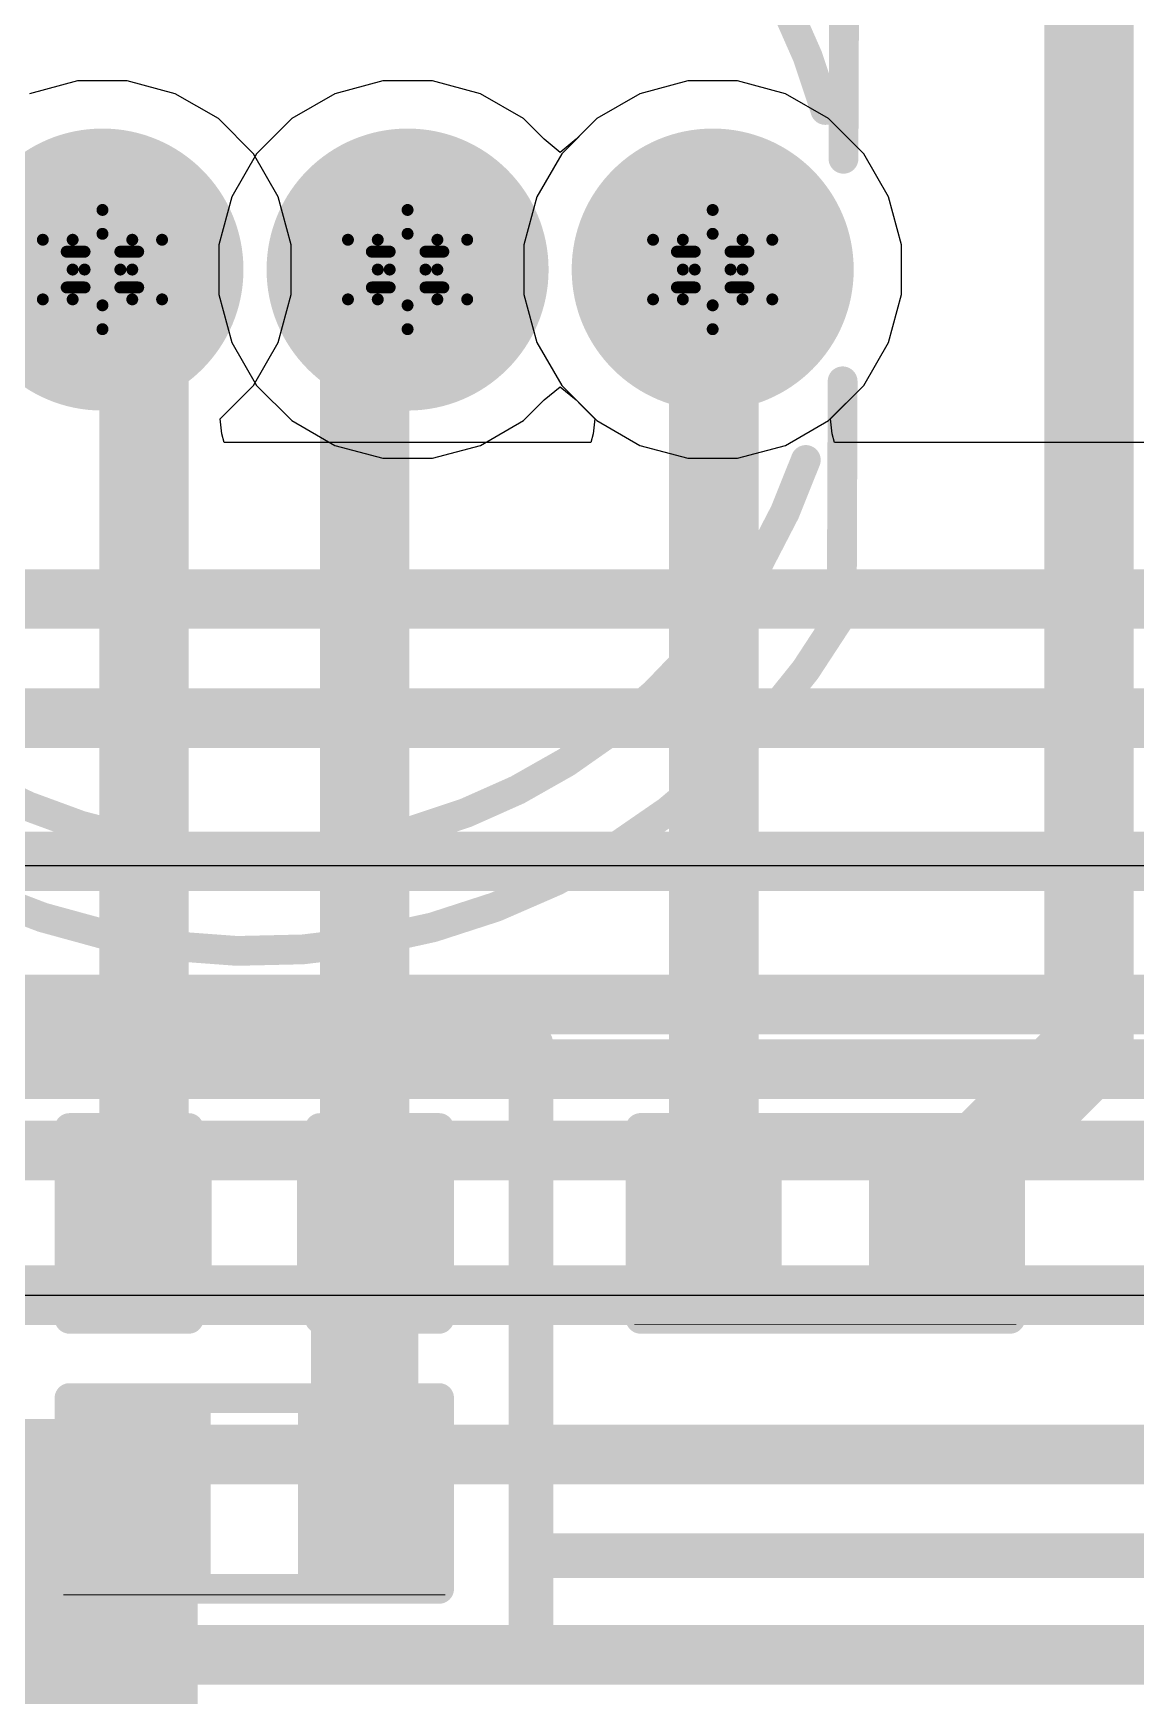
# Model space of a CAD drawing. Header units: inches. Extents: x -3 to 5259, y -3 to 5282.
# Drawn here: x 38.38 to 43.08, y 71.9 to 78.99 of the extents above; entities that cross this region are included whole.
import ezdxf

# ---------------------------------------------------------------- set-up
doc = ezdxf.new("R2010")
doc.units = ezdxf.units.IN
for name, color, linetype in [('Bottom Layer', 5, 'Continuous'), ('Bottom Solder', 6, 'Continuous'), ('Drill Drawing', 1, 'Continuous'), ('Layer 1', 16, 'Continuous'), ('Layer 2', 76, 'Continuous'), ('Multi-Layer', 9, 'Continuous'), ('Pad Holes', 156, 'Continuous'), ('Top Layer', 1, 'Continuous'), ('Top Overlay', 2, 'Continuous'), ('Top Paste', 8, 'Continuous'), ('Top Solder', 216, 'Continuous')]:
    doc.layers.add(name, color=color, linetype=linetype)

# ---------------------------------------------------------------- blocks, each defined once
blk = doc.blocks.new('R___0402_84')
at = {"layer": 'Top Layer'}
for points in [[(-0.6985, -0.3175), (-0.6985, 0.3175), (-0.2413, 0.3175), (-0.2413, -0.3175)], [(0.2413, -0.3175), (0.2413, 0.3175), (0.6985, 0.3175), (0.6985, -0.3175)]]:
    blk.add_hatch(color=1, dxfattribs=at).paths.add_polyline_path(points)
at = {"layer": 'Top Paste'}
for points in [[(-0.6985, -0.3175), (-0.6985, 0.3175), (-0.2413, 0.3175), (-0.2413, -0.3175)], [(0.2413, -0.3175), (0.2413, 0.3175), (0.6985, 0.3175), (0.6985, -0.3175)]]:
    blk.add_hatch(color=8, dxfattribs=at).paths.add_polyline_path(points)
at = {"layer": 'Top Solder'}
for points in [[(-0.7535, -0.3725), (-0.7535, 0.3725), (-0.1863, 0.3725), (-0.1863, -0.3725)], [(0.1863, -0.3725), (0.1863, 0.3725), (0.7535, 0.3725), (0.7535, -0.3725)]]:
    blk.add_hatch(color=216, dxfattribs=at).paths.add_polyline_path(points)
at = {"layer": 'Top Overlay'}
for points in [[(-0.7874, 0.4064, 0.127, 0.127, 0), (0.7874, 0.4064, 0.127, 0.127, 0)], [(-0.7874, -0.4064, 0.127, 0.127, 0), (-0.7874, 0.4064, 0.127, 0.127, 0)], [(0.7874, -0.4064, 0.127, 0.127, 0), (0.7874, 0.4064, 0.127, 0.127, 0)], [(-0.7874, -0.4064, 0.127, 0.127, 0), (0.7874, -0.4064, 0.127, 0.127, 0)], [(-0.8128, -0.4318, 0.00323, 0.00323, 0), (0.8128, -0.4318, 0.00323, 0.00323, 0)]]:
    blk.add_lwpolyline(points, format="xyseb", dxfattribs=at)
for points in [[(-0.8191, 0.4064, 0.0635, 0.0635, 1), (-0.7556, 0.4064, 0.0635, 0.0635, 1)], [(-0.8191, 0.4064, 0.0635, 0.0635, 1), (-0.7556, 0.4064, 0.0635, 0.0635, 1)], [(0.7556, 0.4064, 0.0635, 0.0635, 1), (0.8191, 0.4064, 0.0635, 0.0635, 1)], [(0.7556, 0.4064, 0.0635, 0.0635, 1), (0.8191, 0.4064, 0.0635, 0.0635, 1)], [(-0.8191, -0.4064, 0.0635, 0.0635, 1), (-0.7556, -0.4064, 0.0635, 0.0635, 1)], [(-0.8191, -0.4064, 0.0635, 0.0635, 1), (-0.7556, -0.4064, 0.0635, 0.0635, 1)], [(0.7556, -0.4064, 0.0635, 0.0635, 1), (0.8191, -0.4064, 0.0635, 0.0635, 1)], [(0.7556, -0.4064, 0.0635, 0.0635, 1), (0.8191, -0.4064, 0.0635, 0.0635, 1)], [(-0.8136, -0.4318, 0.00161, 0.00161, 1), (-0.812, -0.4318, 0.00161, 0.00161, 1)], [(0.812, -0.4318, 0.00161, 0.00161, 1), (0.8136, -0.4318, 0.00161, 0.00161, 1)]]:
    blk.add_lwpolyline(points, format="xyseb", close=True, dxfattribs=at)
blk = doc.blocks.new('R___0402_100')
at = {"layer": 'Top Layer'}
for points in [[(-0.6985, -0.3175), (-0.6985, 0.3175), (-0.2413, 0.3175), (-0.2413, -0.3175)], [(0.2413, -0.3175), (0.2413, 0.3175), (0.6985, 0.3175), (0.6985, -0.3175)]]:
    blk.add_hatch(color=1, dxfattribs=at).paths.add_polyline_path(points)
at = {"layer": 'Top Paste'}
for points in [[(-0.6985, -0.3175), (-0.6985, 0.3175), (-0.2413, 0.3175), (-0.2413, -0.3175)], [(0.2413, -0.3175), (0.2413, 0.3175), (0.6985, 0.3175), (0.6985, -0.3175)]]:
    blk.add_hatch(color=8, dxfattribs=at).paths.add_polyline_path(points)
at = {"layer": 'Top Solder'}
for points in [[(-0.7535, -0.3725), (-0.7535, 0.3725), (-0.1863, 0.3725), (-0.1863, -0.3725)], [(0.1863, -0.3725), (0.1863, 0.3725), (0.7535, 0.3725), (0.7535, -0.3725)]]:
    blk.add_hatch(color=216, dxfattribs=at).paths.add_polyline_path(points)
at = {"layer": 'Top Overlay'}
for points in [[(-0.7874, 0.4064, 0.127, 0.127, 0), (0.7874, 0.4064, 0.127, 0.127, 0)], [(-0.7874, -0.4064, 0.127, 0.127, 0), (-0.7874, 0.4064, 0.127, 0.127, 0)], [(0.7874, -0.4064, 0.127, 0.127, 0), (0.7874, 0.4064, 0.127, 0.127, 0)], [(-0.7874, -0.4064, 0.127, 0.127, 0), (0.7874, -0.4064, 0.127, 0.127, 0)], [(-0.8128, -0.4318, 0.00323, 0.00323, 0), (0.8128, -0.4318, 0.00323, 0.00323, 0)]]:
    blk.add_lwpolyline(points, format="xyseb", dxfattribs=at)
for points in [[(-0.8191, 0.4064, 0.0635, 0.0635, 1), (-0.7556, 0.4064, 0.0635, 0.0635, 1)], [(-0.8191, 0.4064, 0.0635, 0.0635, 1), (-0.7556, 0.4064, 0.0635, 0.0635, 1)], [(0.7556, 0.4064, 0.0635, 0.0635, 1), (0.8191, 0.4064, 0.0635, 0.0635, 1)], [(0.7556, 0.4064, 0.0635, 0.0635, 1), (0.8191, 0.4064, 0.0635, 0.0635, 1)], [(-0.8191, -0.4064, 0.0635, 0.0635, 1), (-0.7556, -0.4064, 0.0635, 0.0635, 1)], [(-0.8191, -0.4064, 0.0635, 0.0635, 1), (-0.7556, -0.4064, 0.0635, 0.0635, 1)], [(0.7556, -0.4064, 0.0635, 0.0635, 1), (0.8191, -0.4064, 0.0635, 0.0635, 1)], [(0.7556, -0.4064, 0.0635, 0.0635, 1), (0.8191, -0.4064, 0.0635, 0.0635, 1)], [(-0.8136, -0.4318, 0.00161, 0.00161, 1), (-0.812, -0.4318, 0.00161, 0.00161, 1)], [(0.812, -0.4318, 0.00161, 0.00161, 1), (0.8136, -0.4318, 0.00161, 0.00161, 1)]]:
    blk.add_lwpolyline(points, format="xyseb", close=True, dxfattribs=at)
blk = doc.blocks.new('WS2812D_F5_171')
at = {"layer": 'Bottom Layer'}
h = blk.add_hatch(color=5, dxfattribs=at)
edge = h.paths.add_edge_path()
edge.add_arc((-1.95, 0), 0.55, 0, 360)
h = blk.add_hatch(color=5, dxfattribs=at)
edge = h.paths.add_edge_path()
edge.add_arc((-0.65, 0), 0.55, 0, 360)
h = blk.add_hatch(color=5, dxfattribs=at)
edge = h.paths.add_edge_path()
edge.add_arc((0.65, 0), 0.55, 0, 360)
h = blk.add_hatch(color=5, dxfattribs=at)
edge = h.paths.add_edge_path()
edge.add_arc((1.95, 0), 0.55, 0, 360)
at = {"layer": 'Bottom Solder'}
h = blk.add_hatch(color=6, dxfattribs=at)
edge = h.paths.add_edge_path()
edge.add_arc((-1.95, 0), 0.6008, 0, 360)
h = blk.add_hatch(color=6, dxfattribs=at)
edge = h.paths.add_edge_path()
edge.add_arc((-0.65, 0), 0.6008, 0, 360)
h = blk.add_hatch(color=6, dxfattribs=at)
edge = h.paths.add_edge_path()
edge.add_arc((0.65, 0), 0.6008, 0, 360)
h = blk.add_hatch(color=6, dxfattribs=at)
edge = h.paths.add_edge_path()
edge.add_arc((1.95, 0), 0.6008, 0, 360)
at = {"layer": 'Layer 1'}
h = blk.add_hatch(color=16, dxfattribs=at)
edge = h.paths.add_edge_path()
edge.add_arc((-1.95, 0), 0.55, 0, 360)
h = blk.add_hatch(color=16, dxfattribs=at)
edge = h.paths.add_edge_path()
edge.add_arc((-0.65, 0), 0.55, 0, 360)
h = blk.add_hatch(color=16, dxfattribs=at)
edge = h.paths.add_edge_path()
edge.add_arc((0.65, 0), 0.55, 0, 360)
h = blk.add_hatch(color=16, dxfattribs=at)
edge = h.paths.add_edge_path()
edge.add_arc((1.95, 0), 0.55, 0, 360)
at = {"layer": 'Layer 2'}
h = blk.add_hatch(color=76, dxfattribs=at)
edge = h.paths.add_edge_path()
edge.add_arc((-1.95, 0), 0.55, 0, 360)
h = blk.add_hatch(color=76, dxfattribs=at)
edge = h.paths.add_edge_path()
edge.add_arc((-0.65, 0), 0.55, 0, 360)
h = blk.add_hatch(color=76, dxfattribs=at)
edge = h.paths.add_edge_path()
edge.add_arc((0.65, 0), 0.55, 0, 360)
h = blk.add_hatch(color=76, dxfattribs=at)
edge = h.paths.add_edge_path()
edge.add_arc((1.95, 0), 0.55, 0, 360)
at = {"layer": 'Multi-Layer'}
h = blk.add_hatch(color=9, dxfattribs=at)
edge = h.paths.add_edge_path()
edge.add_arc((-1.95, 0), 0.55, 0, 360)
h = blk.add_hatch(color=9, dxfattribs=at)
edge = h.paths.add_edge_path()
edge.add_arc((-0.65, 0), 0.55, 0, 360)
h = blk.add_hatch(color=9, dxfattribs=at)
edge = h.paths.add_edge_path()
edge.add_arc((0.65, 0), 0.55, 0, 360)
h = blk.add_hatch(color=9, dxfattribs=at)
edge = h.paths.add_edge_path()
edge.add_arc((1.95, 0), 0.55, 0, 360)
at = {"layer": 'Pad Holes'}
h = blk.add_hatch(color=7, dxfattribs=at)
edge = h.paths.add_edge_path()
edge.add_arc((-1.95, 0), 0.36, 0, 360)
h = blk.add_hatch(color=7, dxfattribs=at)
edge = h.paths.add_edge_path()
edge.add_arc((-0.65, 0), 0.36, 0, 360)
h = blk.add_hatch(color=7, dxfattribs=at)
edge = h.paths.add_edge_path()
edge.add_arc((0.65, 0), 0.36, 0, 360)
h = blk.add_hatch(color=7, dxfattribs=at)
edge = h.paths.add_edge_path()
edge.add_arc((1.95, 0), 0.36, 0, 360)
at = {"layer": 'Top Layer'}
h = blk.add_hatch(color=1, dxfattribs=at)
edge = h.paths.add_edge_path()
edge.add_arc((-1.95, 0), 0.55, 0, 360)
h = blk.add_hatch(color=1, dxfattribs=at)
edge = h.paths.add_edge_path()
edge.add_arc((-0.65, 0), 0.55, 0, 360)
h = blk.add_hatch(color=1, dxfattribs=at)
edge = h.paths.add_edge_path()
edge.add_arc((0.65, 0), 0.55, 0, 360)
h = blk.add_hatch(color=1, dxfattribs=at)
edge = h.paths.add_edge_path()
edge.add_arc((1.95, 0), 0.55, 0, 360)
at = {"layer": 'Top Solder'}
h = blk.add_hatch(color=216, dxfattribs=at)
edge = h.paths.add_edge_path()
edge.add_arc((-1.95, 0), 0.6008, 0, 360)
h = blk.add_hatch(color=216, dxfattribs=at)
edge = h.paths.add_edge_path()
edge.add_arc((-0.65, 0), 0.6008, 0, 360)
h = blk.add_hatch(color=216, dxfattribs=at)
edge = h.paths.add_edge_path()
edge.add_arc((0.65, 0), 0.6008, 0, 360)
h = blk.add_hatch(color=216, dxfattribs=at)
edge = h.paths.add_edge_path()
edge.add_arc((1.95, 0), 0.6008, 0, 360)
at = {"layer": 'Top Overlay'}
for points in [[(2.4998, -1.4712, 0.127, 0.127, -3.705201), (2.5109, 1.4495, 0.127, 0.127, 0)], [(-2.4642, 0.5431, 0.127, 0.127, -0.780857), (2.43, 0.68, 0.127, 0.127, 0)], [(2.5072, 0.472, 0.127, 0.127, 0), (2.5109, 1.4495, 0.127, 0.127, 0)], [(2.4998, -1.4712, 0.127, 0.127, 0), (2.5036, -0.4762, 0.127, 0.127, 0)], [(2.3467, -0.8113, 0.127, 0.127, -0.760948), (-2.43, -0.51, 0.127, 0.127, 0)]]:
    blk.add_lwpolyline(points, format="xyseb", dxfattribs=at)
for points in [[(2.4792, 1.4495, 0.0635, 0.0635, 1), (2.5427, 1.4495, 0.0635, 0.0635, 1)], [(2.4792, 1.4495, 0.0635, 0.0635, 1), (2.5427, 1.4495, 0.0635, 0.0635, 1)], [(2.3982, 0.68, 0.0635, 0.0635, 1), (2.4617, 0.68, 0.0635, 0.0635, 1)], [(-2.496, 0.5431, 0.0635, 0.0635, 1), (-2.4325, 0.5431, 0.0635, 0.0635, 1)], [(2.4755, 0.472, 0.0635, 0.0635, 1), (2.539, 0.472, 0.0635, 0.0635, 1)], [(2.4718, -0.4762, 0.0635, 0.0635, 1), (2.5353, -0.4762, 0.0635, 0.0635, 1)], [(-2.4617, -0.51, 0.0635, 0.0635, 1), (-2.3982, -0.51, 0.0635, 0.0635, 1)], [(2.3149, -0.8113, 0.0635, 0.0635, 1), (2.3784, -0.8113, 0.0635, 0.0635, 1)], [(2.468, -1.4712, 0.0635, 0.0635, 1), (2.5315, -1.4712, 0.0635, 0.0635, 1)], [(2.468, -1.4712, 0.0635, 0.0635, 1), (2.5315, -1.4712, 0.0635, 0.0635, 1)]]:
    blk.add_lwpolyline(points, format="xyseb", close=True, dxfattribs=at)
blk = doc.blocks.new('C___0402_244')
at = {"layer": 'Top Layer'}
for points in [[(-0.6985, -0.3175), (-0.6985, 0.3175), (-0.2413, 0.3175), (-0.2413, -0.3175)], [(0.2413, -0.3175), (0.2413, 0.3175), (0.6985, 0.3175), (0.6985, -0.3175)]]:
    blk.add_hatch(color=1, dxfattribs=at).paths.add_polyline_path(points)
at = {"layer": 'Top Paste'}
for points in [[(-0.6985, -0.3175), (-0.6985, 0.3175), (-0.2413, 0.3175), (-0.2413, -0.3175)], [(0.2413, -0.3175), (0.2413, 0.3175), (0.6985, 0.3175), (0.6985, -0.3175)]]:
    blk.add_hatch(color=8, dxfattribs=at).paths.add_polyline_path(points)
at = {"layer": 'Top Solder'}
for points in [[(-0.7585, -0.3775), (-0.7585, 0.3775), (-0.1813, 0.3775), (-0.1813, -0.3775)], [(0.1813, -0.3775), (0.1813, 0.3775), (0.7585, 0.3775), (0.7585, -0.3775)]]:
    blk.add_hatch(color=216, dxfattribs=at).paths.add_polyline_path(points)
at = {"layer": 'Top Overlay'}
for points in [[(-0.7874, -0.4064, 0.127, 0.127, 0), (-0.7874, 0.4064, 0.127, 0.127, 0)], [(-0.7874, 0.4064, 0.127, 0.127, 0), (-0.2794, 0.4064, 0.127, 0.127, 0)], [(0.2794, 0.4064, 0.127, 0.127, 0), (0.7874, 0.4064, 0.127, 0.127, 0)], [(0.7874, -0.4064, 0.127, 0.127, 0), (0.7874, 0.4064, 0.127, 0.127, 0)], [(-0.7874, -0.4064, 0.127, 0.127, 0), (-0.2794, -0.4064, 0.127, 0.127, 0)], [(0.2794, -0.4064, 0.127, 0.127, 0), (0.7874, -0.4064, 0.127, 0.127, 0)]]:
    blk.add_lwpolyline(points, format="xyseb", dxfattribs=at)
for points in [[(-0.8191, 0.4064, 0.0635, 0.0635, 1), (-0.7556, 0.4064, 0.0635, 0.0635, 1)], [(-0.8191, 0.4064, 0.0635, 0.0635, 1), (-0.7556, 0.4064, 0.0635, 0.0635, 1)], [(-0.3111, 0.4064, 0.0635, 0.0635, 1), (-0.2477, 0.4064, 0.0635, 0.0635, 1)], [(0.2477, 0.4064, 0.0635, 0.0635, 1), (0.3111, 0.4064, 0.0635, 0.0635, 1)], [(0.7556, 0.4064, 0.0635, 0.0635, 1), (0.8191, 0.4064, 0.0635, 0.0635, 1)], [(0.7556, 0.4064, 0.0635, 0.0635, 1), (0.8191, 0.4064, 0.0635, 0.0635, 1)], [(-0.8191, -0.4064, 0.0635, 0.0635, 1), (-0.7556, -0.4064, 0.0635, 0.0635, 1)], [(-0.8191, -0.4064, 0.0635, 0.0635, 1), (-0.7556, -0.4064, 0.0635, 0.0635, 1)], [(-0.3111, -0.4064, 0.0635, 0.0635, 1), (-0.2477, -0.4064, 0.0635, 0.0635, 1)], [(0.2477, -0.4064, 0.0635, 0.0635, 1), (0.3111, -0.4064, 0.0635, 0.0635, 1)], [(0.7556, -0.4064, 0.0635, 0.0635, 1), (0.8191, -0.4064, 0.0635, 0.0635, 1)], [(0.7556, -0.4064, 0.0635, 0.0635, 1), (0.8191, -0.4064, 0.0635, 0.0635, 1)]]:
    blk.add_lwpolyline(points, format="xyseb", close=True, dxfattribs=at)

msp = doc.modelspace()

# ---------------------------------------------------------------- hatches: boundary and pattern name
at = {"layer": 'Top Layer'}
for points in [[(39.5625, 72.4463), (40.0197, 72.4463), (40.0197, 74.2318), (39.5625, 74.2318)], [(37.0632, 70.8332), (39.0799, 70.8332), (39.0799, 73.0813), (37.0632, 73.0813)]]:
    msp.add_hatch(color=1, dxfattribs=at).paths.add_polyline_path(points)

# ---------------------------------------------------------------- linework, layer by layer
at = {"layer": 'Bottom Layer'}
for p, q in [((39.8683, 78.7823), (39.6638, 78.7275)), ((40.08, 78.7823), (39.8683, 78.7823)), ((40.2845, 78.7275), (40.08, 78.7823)), ((41.1683, 78.7823), (40.9638, 78.7275)), ((41.38, 78.7823), (41.1683, 78.7823)), ((41.5845, 78.7275), (41.38, 78.7823)), ((39.6638, 78.7275), (39.4805, 78.6217)), ((40.4678, 78.6217), (40.2845, 78.7275)), ((40.9638, 78.7275), (40.7805, 78.6217)), ((41.7678, 78.6217), (41.5845, 78.7275)), ((39.4805, 78.6217), (39.3308, 78.472)), ((40.5563, 78.5332), (40.4678, 78.6217)), ((40.7805, 78.6217), (40.692, 78.5332)), ((41.9175, 78.472), (41.7678, 78.6217)), ((40.6242, 78.4775), (40.5563, 78.5332)), ((40.692, 78.5332), (40.6242, 78.4775)), ((39.3308, 78.472), (39.225, 78.2887)), ((42.0233, 78.2887), (41.9175, 78.472)), ((39.225, 78.2887), (39.1702, 78.0842)), ((42.0781, 78.0842), (42.0233, 78.2887)), ((39.1702, 78.0842), (39.1702, 77.8725)), ((42.0781, 77.8725), (42.0781, 78.0842)), ((39.1702, 77.8725), (39.225, 77.668)), ((42.0233, 77.668), (42.0781, 77.8725)), ((39.225, 77.668), (39.3308, 77.4847)), ((41.9175, 77.4847), (42.0233, 77.668)), ((39.3308, 77.4847), (39.4805, 77.335)), ((40.4678, 77.335), (40.5563, 77.4235)), ((40.5563, 77.4235), (40.6242, 77.4792)), ((40.6242, 77.4792), (40.692, 77.4235)), ((40.692, 77.4235), (40.7805, 77.335)), ((41.7678, 77.335), (41.9175, 77.4847)), ((39.4805, 77.335), (39.6638, 77.2291)), ((40.2845, 77.2291), (40.4678, 77.335)), ((40.7805, 77.335), (40.9638, 77.2291)), ((41.5845, 77.2291), (41.7678, 77.335)), ((39.6638, 77.2291), (39.8683, 77.1743)), ((40.08, 77.1743), (40.2845, 77.2291)), ((40.9638, 77.2291), (41.1683, 77.1743)), ((41.38, 77.1743), (41.5845, 77.2291)), ((39.8683, 77.1743), (40.08, 77.1743)), ((41.1683, 77.1743), (41.38, 77.1743)), ((73.4314, 75.438), (-1.6764, 75.438)), ((2.032, 73.6087), (57.4914, 73.6087))]:
    msp.add_line(p, q, dxfattribs=at)
msp.add_lwpolyline([(1.7496, 74.5712, 0.254, 0.254, 0), (73.1763, 74.5712, 0.254, 0.254, 0)], format="xyseb", dxfattribs=at)
at = {"layer": 'Drill Drawing'}
for points in [[(38.5472, 78.1053, 0.0508, 0.0508, 0), (38.6742, 78.2323, 0.0508, 0.0508, 0)], [(38.6742, 78.2323, 0.0508, 0.0508, 0), (38.8012, 78.1053, 0.0508, 0.0508, 0)], [(39.8472, 78.1053, 0.0508, 0.0508, 0), (39.9742, 78.2323, 0.0508, 0.0508, 0)], [(39.9742, 78.2323, 0.0508, 0.0508, 0), (40.1012, 78.1053, 0.0508, 0.0508, 0)], [(41.1471, 78.1053, 0.0508, 0.0508, 0), (41.2741, 78.2323, 0.0508, 0.0508, 0)], [(41.2741, 78.2323, 0.0508, 0.0508, 0), (41.4011, 78.1053, 0.0508, 0.0508, 0)], [(38.4202, 78.1053, 0.0508, 0.0508, 0), (38.5472, 77.9783, 0.0508, 0.0508, 0)], [(38.4202, 78.1053, 0.0508, 0.0508, 0), (38.5472, 78.1053, 0.0508, 0.0508, 0)], [(38.598, 78.0545, 0.0508, 0.0508, 0), (38.6742, 78.1307, 0.0508, 0.0508, 0)], [(38.6742, 78.1307, 0.0508, 0.0508, 0), (38.7504, 78.0545, 0.0508, 0.0508, 0)], [(38.8012, 78.1053, 0.0508, 0.0508, 0), (38.9282, 78.1053, 0.0508, 0.0508, 0)], [(38.8012, 77.9783, 0.0508, 0.0508, 0), (38.9282, 78.1053, 0.0508, 0.0508, 0)], [(39.7202, 78.1053, 0.0508, 0.0508, 0), (39.8472, 77.9783, 0.0508, 0.0508, 0)], [(39.7202, 78.1053, 0.0508, 0.0508, 0), (39.8472, 78.1053, 0.0508, 0.0508, 0)], [(39.898, 78.0545, 0.0508, 0.0508, 0), (39.9742, 78.1307, 0.0508, 0.0508, 0)], [(39.9742, 78.1307, 0.0508, 0.0508, 0), (40.0504, 78.0545, 0.0508, 0.0508, 0)], [(40.1012, 78.1053, 0.0508, 0.0508, 0), (40.2282, 78.1053, 0.0508, 0.0508, 0)], [(40.1012, 77.9783, 0.0508, 0.0508, 0), (40.2282, 78.1053, 0.0508, 0.0508, 0)], [(41.0201, 78.1053, 0.0508, 0.0508, 0), (41.1471, 77.9783, 0.0508, 0.0508, 0)], [(41.0201, 78.1053, 0.0508, 0.0508, 0), (41.1471, 78.1053, 0.0508, 0.0508, 0)], [(41.1979, 78.0545, 0.0508, 0.0508, 0), (41.2741, 78.1307, 0.0508, 0.0508, 0)], [(41.2741, 78.1307, 0.0508, 0.0508, 0), (41.3503, 78.0545, 0.0508, 0.0508, 0)], [(41.4011, 78.1053, 0.0508, 0.0508, 0), (41.5281, 78.1053, 0.0508, 0.0508, 0)], [(41.4011, 77.9783, 0.0508, 0.0508, 0), (41.5281, 78.1053, 0.0508, 0.0508, 0)], [(38.5218, 78.0545, 0.0508, 0.0508, 0), (38.598, 77.9783, 0.0508, 0.0508, 0)], [(38.5218, 78.0545, 0.0508, 0.0508, 0), (38.598, 78.0545, 0.0508, 0.0508, 0)], [(38.7504, 78.0545, 0.0508, 0.0508, 0), (38.8266, 78.0545, 0.0508, 0.0508, 0)], [(38.7504, 77.9783, 0.0508, 0.0508, 0), (38.8266, 78.0545, 0.0508, 0.0508, 0)], [(39.8218, 78.0545, 0.0508, 0.0508, 0), (39.898, 77.9783, 0.0508, 0.0508, 0)], [(39.8218, 78.0545, 0.0508, 0.0508, 0), (39.898, 78.0545, 0.0508, 0.0508, 0)], [(40.0504, 78.0545, 0.0508, 0.0508, 0), (40.1266, 78.0545, 0.0508, 0.0508, 0)], [(40.0504, 77.9783, 0.0508, 0.0508, 0), (40.1266, 78.0545, 0.0508, 0.0508, 0)], [(41.1217, 78.0545, 0.0508, 0.0508, 0), (41.1979, 77.9783, 0.0508, 0.0508, 0)], [(41.1217, 78.0545, 0.0508, 0.0508, 0), (41.1979, 78.0545, 0.0508, 0.0508, 0)], [(41.3503, 78.0545, 0.0508, 0.0508, 0), (41.4265, 78.0545, 0.0508, 0.0508, 0)], [(41.3503, 77.9783, 0.0508, 0.0508, 0), (41.4265, 78.0545, 0.0508, 0.0508, 0)], [(38.4202, 77.8513, 0.0508, 0.0508, 0), (38.5472, 77.9783, 0.0508, 0.0508, 0)], [(38.5218, 77.9021, 0.0508, 0.0508, 0), (38.598, 77.9783, 0.0508, 0.0508, 0)], [(38.7504, 77.9783, 0.0508, 0.0508, 0), (38.8266, 77.9021, 0.0508, 0.0508, 0)], [(38.8012, 77.9783, 0.0508, 0.0508, 0), (38.9282, 77.8513, 0.0508, 0.0508, 0)], [(39.7202, 77.8513, 0.0508, 0.0508, 0), (39.8472, 77.9783, 0.0508, 0.0508, 0)], [(39.8218, 77.9021, 0.0508, 0.0508, 0), (39.898, 77.9783, 0.0508, 0.0508, 0)], [(40.0504, 77.9783, 0.0508, 0.0508, 0), (40.1266, 77.9021, 0.0508, 0.0508, 0)], [(40.1012, 77.9783, 0.0508, 0.0508, 0), (40.2282, 77.8513, 0.0508, 0.0508, 0)], [(41.0201, 77.8513, 0.0508, 0.0508, 0), (41.1471, 77.9783, 0.0508, 0.0508, 0)], [(41.1217, 77.9021, 0.0508, 0.0508, 0), (41.1979, 77.9783, 0.0508, 0.0508, 0)], [(41.3503, 77.9783, 0.0508, 0.0508, 0), (41.4265, 77.9021, 0.0508, 0.0508, 0)], [(41.4011, 77.9783, 0.0508, 0.0508, 0), (41.5281, 77.8513, 0.0508, 0.0508, 0)], [(38.5218, 77.9021, 0.0508, 0.0508, 0), (38.598, 77.9021, 0.0508, 0.0508, 0)], [(38.598, 77.9021, 0.0508, 0.0508, 0), (38.6742, 77.8259, 0.0508, 0.0508, 0)], [(38.6742, 77.8259, 0.0508, 0.0508, 0), (38.7504, 77.9021, 0.0508, 0.0508, 0)], [(38.7504, 77.9021, 0.0508, 0.0508, 0), (38.8266, 77.9021, 0.0508, 0.0508, 0)], [(39.8218, 77.9021, 0.0508, 0.0508, 0), (39.898, 77.9021, 0.0508, 0.0508, 0)], [(39.898, 77.9021, 0.0508, 0.0508, 0), (39.9742, 77.8259, 0.0508, 0.0508, 0)], [(39.9742, 77.8259, 0.0508, 0.0508, 0), (40.0504, 77.9021, 0.0508, 0.0508, 0)], [(40.0504, 77.9021, 0.0508, 0.0508, 0), (40.1266, 77.9021, 0.0508, 0.0508, 0)], [(41.1217, 77.9021, 0.0508, 0.0508, 0), (41.1979, 77.9021, 0.0508, 0.0508, 0)], [(41.1979, 77.9021, 0.0508, 0.0508, 0), (41.2741, 77.8259, 0.0508, 0.0508, 0)], [(41.2741, 77.8259, 0.0508, 0.0508, 0), (41.3503, 77.9021, 0.0508, 0.0508, 0)], [(41.3503, 77.9021, 0.0508, 0.0508, 0), (41.4265, 77.9021, 0.0508, 0.0508, 0)], [(38.4202, 77.8513, 0.0508, 0.0508, 0), (38.5472, 77.8513, 0.0508, 0.0508, 0)], [(38.5472, 77.8513, 0.0508, 0.0508, 0), (38.6742, 77.7243, 0.0508, 0.0508, 0)], [(38.6742, 77.7243, 0.0508, 0.0508, 0), (38.8012, 77.8513, 0.0508, 0.0508, 0)], [(38.8012, 77.8513, 0.0508, 0.0508, 0), (38.9282, 77.8513, 0.0508, 0.0508, 0)], [(39.7202, 77.8513, 0.0508, 0.0508, 0), (39.8472, 77.8513, 0.0508, 0.0508, 0)], [(39.8472, 77.8513, 0.0508, 0.0508, 0), (39.9742, 77.7243, 0.0508, 0.0508, 0)], [(39.9742, 77.7243, 0.0508, 0.0508, 0), (40.1012, 77.8513, 0.0508, 0.0508, 0)], [(40.1012, 77.8513, 0.0508, 0.0508, 0), (40.2282, 77.8513, 0.0508, 0.0508, 0)], [(41.0201, 77.8513, 0.0508, 0.0508, 0), (41.1471, 77.8513, 0.0508, 0.0508, 0)], [(41.1471, 77.8513, 0.0508, 0.0508, 0), (41.2741, 77.7243, 0.0508, 0.0508, 0)], [(41.2741, 77.7243, 0.0508, 0.0508, 0), (41.4011, 77.8513, 0.0508, 0.0508, 0)], [(41.4011, 77.8513, 0.0508, 0.0508, 0), (41.5281, 77.8513, 0.0508, 0.0508, 0)]]:
    msp.add_lwpolyline(points, format="xyseb", dxfattribs=at)
for points in [[(38.6615, 78.2323, 0.0254, 0.0254, 1), (38.6869, 78.2323, 0.0254, 0.0254, 1)], [(38.6615, 78.2323, 0.0254, 0.0254, 1), (38.6869, 78.2323, 0.0254, 0.0254, 1)], [(39.9615, 78.2323, 0.0254, 0.0254, 1), (39.9869, 78.2323, 0.0254, 0.0254, 1)], [(39.9615, 78.2323, 0.0254, 0.0254, 1), (39.9869, 78.2323, 0.0254, 0.0254, 1)], [(41.2614, 78.2323, 0.0254, 0.0254, 1), (41.2868, 78.2323, 0.0254, 0.0254, 1)], [(41.2614, 78.2323, 0.0254, 0.0254, 1), (41.2868, 78.2323, 0.0254, 0.0254, 1)], [(38.4075, 78.1053, 0.0254, 0.0254, 1), (38.4329, 78.1053, 0.0254, 0.0254, 1)], [(38.4075, 78.1053, 0.0254, 0.0254, 1), (38.4329, 78.1053, 0.0254, 0.0254, 1)], [(38.5345, 78.1053, 0.0254, 0.0254, 1), (38.5599, 78.1053, 0.0254, 0.0254, 1)], [(38.5345, 78.1053, 0.0254, 0.0254, 1), (38.5599, 78.1053, 0.0254, 0.0254, 1)], [(38.6615, 78.1307, 0.0254, 0.0254, 1), (38.6869, 78.1307, 0.0254, 0.0254, 1)], [(38.6615, 78.1307, 0.0254, 0.0254, 1), (38.6869, 78.1307, 0.0254, 0.0254, 1)], [(38.7885, 78.1053, 0.0254, 0.0254, 1), (38.8139, 78.1053, 0.0254, 0.0254, 1)], [(38.7885, 78.1053, 0.0254, 0.0254, 1), (38.8139, 78.1053, 0.0254, 0.0254, 1)], [(38.9155, 78.1053, 0.0254, 0.0254, 1), (38.9409, 78.1053, 0.0254, 0.0254, 1)], [(38.9155, 78.1053, 0.0254, 0.0254, 1), (38.9409, 78.1053, 0.0254, 0.0254, 1)], [(39.7075, 78.1053, 0.0254, 0.0254, 1), (39.7329, 78.1053, 0.0254, 0.0254, 1)], [(39.7075, 78.1053, 0.0254, 0.0254, 1), (39.7329, 78.1053, 0.0254, 0.0254, 1)], [(39.8345, 78.1053, 0.0254, 0.0254, 1), (39.8599, 78.1053, 0.0254, 0.0254, 1)], [(39.8345, 78.1053, 0.0254, 0.0254, 1), (39.8599, 78.1053, 0.0254, 0.0254, 1)], [(39.9615, 78.1307, 0.0254, 0.0254, 1), (39.9869, 78.1307, 0.0254, 0.0254, 1)], [(39.9615, 78.1307, 0.0254, 0.0254, 1), (39.9869, 78.1307, 0.0254, 0.0254, 1)], [(40.0885, 78.1053, 0.0254, 0.0254, 1), (40.1139, 78.1053, 0.0254, 0.0254, 1)], [(40.0885, 78.1053, 0.0254, 0.0254, 1), (40.1139, 78.1053, 0.0254, 0.0254, 1)], [(40.2155, 78.1053, 0.0254, 0.0254, 1), (40.2409, 78.1053, 0.0254, 0.0254, 1)], [(40.2155, 78.1053, 0.0254, 0.0254, 1), (40.2409, 78.1053, 0.0254, 0.0254, 1)], [(41.0074, 78.1053, 0.0254, 0.0254, 1), (41.0328, 78.1053, 0.0254, 0.0254, 1)], [(41.0074, 78.1053, 0.0254, 0.0254, 1), (41.0328, 78.1053, 0.0254, 0.0254, 1)], [(41.1344, 78.1053, 0.0254, 0.0254, 1), (41.1598, 78.1053, 0.0254, 0.0254, 1)], [(41.1344, 78.1053, 0.0254, 0.0254, 1), (41.1598, 78.1053, 0.0254, 0.0254, 1)], [(41.2614, 78.1307, 0.0254, 0.0254, 1), (41.2868, 78.1307, 0.0254, 0.0254, 1)], [(41.2614, 78.1307, 0.0254, 0.0254, 1), (41.2868, 78.1307, 0.0254, 0.0254, 1)], [(41.3884, 78.1053, 0.0254, 0.0254, 1), (41.4138, 78.1053, 0.0254, 0.0254, 1)], [(41.3884, 78.1053, 0.0254, 0.0254, 1), (41.4138, 78.1053, 0.0254, 0.0254, 1)], [(41.5154, 78.1053, 0.0254, 0.0254, 1), (41.5408, 78.1053, 0.0254, 0.0254, 1)], [(41.5154, 78.1053, 0.0254, 0.0254, 1), (41.5408, 78.1053, 0.0254, 0.0254, 1)], [(38.5091, 78.0545, 0.0254, 0.0254, 1), (38.5345, 78.0545, 0.0254, 0.0254, 1)], [(38.5091, 78.0545, 0.0254, 0.0254, 1), (38.5345, 78.0545, 0.0254, 0.0254, 1)], [(38.5853, 78.0545, 0.0254, 0.0254, 1), (38.6107, 78.0545, 0.0254, 0.0254, 1)], [(38.5853, 78.0545, 0.0254, 0.0254, 1), (38.6107, 78.0545, 0.0254, 0.0254, 1)], [(38.7377, 78.0545, 0.0254, 0.0254, 1), (38.7631, 78.0545, 0.0254, 0.0254, 1)], [(38.7377, 78.0545, 0.0254, 0.0254, 1), (38.7631, 78.0545, 0.0254, 0.0254, 1)], [(38.8139, 78.0545, 0.0254, 0.0254, 1), (38.8393, 78.0545, 0.0254, 0.0254, 1)], [(38.8139, 78.0545, 0.0254, 0.0254, 1), (38.8393, 78.0545, 0.0254, 0.0254, 1)], [(39.8091, 78.0545, 0.0254, 0.0254, 1), (39.8345, 78.0545, 0.0254, 0.0254, 1)], [(39.8091, 78.0545, 0.0254, 0.0254, 1), (39.8345, 78.0545, 0.0254, 0.0254, 1)], [(39.8853, 78.0545, 0.0254, 0.0254, 1), (39.9107, 78.0545, 0.0254, 0.0254, 1)], [(39.8853, 78.0545, 0.0254, 0.0254, 1), (39.9107, 78.0545, 0.0254, 0.0254, 1)], [(40.0377, 78.0545, 0.0254, 0.0254, 1), (40.0631, 78.0545, 0.0254, 0.0254, 1)], [(40.0377, 78.0545, 0.0254, 0.0254, 1), (40.0631, 78.0545, 0.0254, 0.0254, 1)], [(40.1139, 78.0545, 0.0254, 0.0254, 1), (40.1393, 78.0545, 0.0254, 0.0254, 1)], [(40.1139, 78.0545, 0.0254, 0.0254, 1), (40.1393, 78.0545, 0.0254, 0.0254, 1)], [(41.109, 78.0545, 0.0254, 0.0254, 1), (41.1344, 78.0545, 0.0254, 0.0254, 1)], [(41.109, 78.0545, 0.0254, 0.0254, 1), (41.1344, 78.0545, 0.0254, 0.0254, 1)], [(41.1852, 78.0545, 0.0254, 0.0254, 1), (41.2106, 78.0545, 0.0254, 0.0254, 1)], [(41.1852, 78.0545, 0.0254, 0.0254, 1), (41.2106, 78.0545, 0.0254, 0.0254, 1)], [(41.3376, 78.0545, 0.0254, 0.0254, 1), (41.363, 78.0545, 0.0254, 0.0254, 1)], [(41.3376, 78.0545, 0.0254, 0.0254, 1), (41.363, 78.0545, 0.0254, 0.0254, 1)], [(41.4138, 78.0545, 0.0254, 0.0254, 1), (41.4392, 78.0545, 0.0254, 0.0254, 1)], [(41.4138, 78.0545, 0.0254, 0.0254, 1), (41.4392, 78.0545, 0.0254, 0.0254, 1)], [(38.5345, 77.9783, 0.0254, 0.0254, 1), (38.5599, 77.9783, 0.0254, 0.0254, 1)], [(38.5345, 77.9783, 0.0254, 0.0254, 1), (38.5599, 77.9783, 0.0254, 0.0254, 1)], [(38.5853, 77.9783, 0.0254, 0.0254, 1), (38.6107, 77.9783, 0.0254, 0.0254, 1)], [(38.5853, 77.9783, 0.0254, 0.0254, 1), (38.6107, 77.9783, 0.0254, 0.0254, 1)], [(38.7377, 77.9783, 0.0254, 0.0254, 1), (38.7631, 77.9783, 0.0254, 0.0254, 1)], [(38.7377, 77.9783, 0.0254, 0.0254, 1), (38.7631, 77.9783, 0.0254, 0.0254, 1)], [(38.7885, 77.9783, 0.0254, 0.0254, 1), (38.8139, 77.9783, 0.0254, 0.0254, 1)], [(38.7885, 77.9783, 0.0254, 0.0254, 1), (38.8139, 77.9783, 0.0254, 0.0254, 1)], [(39.8345, 77.9783, 0.0254, 0.0254, 1), (39.8599, 77.9783, 0.0254, 0.0254, 1)], [(39.8345, 77.9783, 0.0254, 0.0254, 1), (39.8599, 77.9783, 0.0254, 0.0254, 1)], [(39.8853, 77.9783, 0.0254, 0.0254, 1), (39.9107, 77.9783, 0.0254, 0.0254, 1)], [(39.8853, 77.9783, 0.0254, 0.0254, 1), (39.9107, 77.9783, 0.0254, 0.0254, 1)], [(40.0377, 77.9783, 0.0254, 0.0254, 1), (40.0631, 77.9783, 0.0254, 0.0254, 1)], [(40.0377, 77.9783, 0.0254, 0.0254, 1), (40.0631, 77.9783, 0.0254, 0.0254, 1)], [(40.0885, 77.9783, 0.0254, 0.0254, 1), (40.1139, 77.9783, 0.0254, 0.0254, 1)], [(40.0885, 77.9783, 0.0254, 0.0254, 1), (40.1139, 77.9783, 0.0254, 0.0254, 1)], [(41.1344, 77.9783, 0.0254, 0.0254, 1), (41.1598, 77.9783, 0.0254, 0.0254, 1)], [(41.1344, 77.9783, 0.0254, 0.0254, 1), (41.1598, 77.9783, 0.0254, 0.0254, 1)], [(41.1852, 77.9783, 0.0254, 0.0254, 1), (41.2106, 77.9783, 0.0254, 0.0254, 1)], [(41.1852, 77.9783, 0.0254, 0.0254, 1), (41.2106, 77.9783, 0.0254, 0.0254, 1)], [(41.3376, 77.9783, 0.0254, 0.0254, 1), (41.363, 77.9783, 0.0254, 0.0254, 1)], [(41.3376, 77.9783, 0.0254, 0.0254, 1), (41.363, 77.9783, 0.0254, 0.0254, 1)], [(41.3884, 77.9783, 0.0254, 0.0254, 1), (41.4138, 77.9783, 0.0254, 0.0254, 1)], [(41.3884, 77.9783, 0.0254, 0.0254, 1), (41.4138, 77.9783, 0.0254, 0.0254, 1)], [(38.5091, 77.9021, 0.0254, 0.0254, 1), (38.5345, 77.9021, 0.0254, 0.0254, 1)], [(38.5091, 77.9021, 0.0254, 0.0254, 1), (38.5345, 77.9021, 0.0254, 0.0254, 1)], [(38.5853, 77.9021, 0.0254, 0.0254, 1), (38.6107, 77.9021, 0.0254, 0.0254, 1)], [(38.5853, 77.9021, 0.0254, 0.0254, 1), (38.6107, 77.9021, 0.0254, 0.0254, 1)], [(38.7377, 77.9021, 0.0254, 0.0254, 1), (38.7631, 77.9021, 0.0254, 0.0254, 1)], [(38.7377, 77.9021, 0.0254, 0.0254, 1), (38.7631, 77.9021, 0.0254, 0.0254, 1)], [(38.8139, 77.9021, 0.0254, 0.0254, 1), (38.8393, 77.9021, 0.0254, 0.0254, 1)], [(38.8139, 77.9021, 0.0254, 0.0254, 1), (38.8393, 77.9021, 0.0254, 0.0254, 1)], [(39.8091, 77.9021, 0.0254, 0.0254, 1), (39.8345, 77.9021, 0.0254, 0.0254, 1)], [(39.8091, 77.9021, 0.0254, 0.0254, 1), (39.8345, 77.9021, 0.0254, 0.0254, 1)], [(39.8853, 77.9021, 0.0254, 0.0254, 1), (39.9107, 77.9021, 0.0254, 0.0254, 1)], [(39.8853, 77.9021, 0.0254, 0.0254, 1), (39.9107, 77.9021, 0.0254, 0.0254, 1)], [(40.0377, 77.9021, 0.0254, 0.0254, 1), (40.0631, 77.9021, 0.0254, 0.0254, 1)], [(40.0377, 77.9021, 0.0254, 0.0254, 1), (40.0631, 77.9021, 0.0254, 0.0254, 1)], [(40.1139, 77.9021, 0.0254, 0.0254, 1), (40.1393, 77.9021, 0.0254, 0.0254, 1)], [(40.1139, 77.9021, 0.0254, 0.0254, 1), (40.1393, 77.9021, 0.0254, 0.0254, 1)], [(41.109, 77.9021, 0.0254, 0.0254, 1), (41.1344, 77.9021, 0.0254, 0.0254, 1)], [(41.109, 77.9021, 0.0254, 0.0254, 1), (41.1344, 77.9021, 0.0254, 0.0254, 1)], [(41.1852, 77.9021, 0.0254, 0.0254, 1), (41.2106, 77.9021, 0.0254, 0.0254, 1)], [(41.1852, 77.9021, 0.0254, 0.0254, 1), (41.2106, 77.9021, 0.0254, 0.0254, 1)], [(41.3376, 77.9021, 0.0254, 0.0254, 1), (41.363, 77.9021, 0.0254, 0.0254, 1)], [(41.3376, 77.9021, 0.0254, 0.0254, 1), (41.363, 77.9021, 0.0254, 0.0254, 1)], [(41.4138, 77.9021, 0.0254, 0.0254, 1), (41.4392, 77.9021, 0.0254, 0.0254, 1)], [(41.4138, 77.9021, 0.0254, 0.0254, 1), (41.4392, 77.9021, 0.0254, 0.0254, 1)], [(38.4075, 77.8513, 0.0254, 0.0254, 1), (38.4329, 77.8513, 0.0254, 0.0254, 1)], [(38.4075, 77.8513, 0.0254, 0.0254, 1), (38.4329, 77.8513, 0.0254, 0.0254, 1)], [(38.5345, 77.8513, 0.0254, 0.0254, 1), (38.5599, 77.8513, 0.0254, 0.0254, 1)], [(38.5345, 77.8513, 0.0254, 0.0254, 1), (38.5599, 77.8513, 0.0254, 0.0254, 1)], [(38.6615, 77.8259, 0.0254, 0.0254, 1), (38.6869, 77.8259, 0.0254, 0.0254, 1)], [(38.6615, 77.8259, 0.0254, 0.0254, 1), (38.6869, 77.8259, 0.0254, 0.0254, 1)], [(38.7885, 77.8513, 0.0254, 0.0254, 1), (38.8139, 77.8513, 0.0254, 0.0254, 1)], [(38.7885, 77.8513, 0.0254, 0.0254, 1), (38.8139, 77.8513, 0.0254, 0.0254, 1)], [(38.9155, 77.8513, 0.0254, 0.0254, 1), (38.9409, 77.8513, 0.0254, 0.0254, 1)], [(38.9155, 77.8513, 0.0254, 0.0254, 1), (38.9409, 77.8513, 0.0254, 0.0254, 1)], [(39.7075, 77.8513, 0.0254, 0.0254, 1), (39.7329, 77.8513, 0.0254, 0.0254, 1)], [(39.7075, 77.8513, 0.0254, 0.0254, 1), (39.7329, 77.8513, 0.0254, 0.0254, 1)], [(39.8345, 77.8513, 0.0254, 0.0254, 1), (39.8599, 77.8513, 0.0254, 0.0254, 1)], [(39.8345, 77.8513, 0.0254, 0.0254, 1), (39.8599, 77.8513, 0.0254, 0.0254, 1)], [(39.9615, 77.8259, 0.0254, 0.0254, 1), (39.9869, 77.8259, 0.0254, 0.0254, 1)], [(39.9615, 77.8259, 0.0254, 0.0254, 1), (39.9869, 77.8259, 0.0254, 0.0254, 1)], [(40.0885, 77.8513, 0.0254, 0.0254, 1), (40.1139, 77.8513, 0.0254, 0.0254, 1)], [(40.0885, 77.8513, 0.0254, 0.0254, 1), (40.1139, 77.8513, 0.0254, 0.0254, 1)], [(40.2155, 77.8513, 0.0254, 0.0254, 1), (40.2409, 77.8513, 0.0254, 0.0254, 1)], [(40.2155, 77.8513, 0.0254, 0.0254, 1), (40.2409, 77.8513, 0.0254, 0.0254, 1)], [(41.0074, 77.8513, 0.0254, 0.0254, 1), (41.0328, 77.8513, 0.0254, 0.0254, 1)], [(41.0074, 77.8513, 0.0254, 0.0254, 1), (41.0328, 77.8513, 0.0254, 0.0254, 1)], [(41.1344, 77.8513, 0.0254, 0.0254, 1), (41.1598, 77.8513, 0.0254, 0.0254, 1)], [(41.1344, 77.8513, 0.0254, 0.0254, 1), (41.1598, 77.8513, 0.0254, 0.0254, 1)], [(41.2614, 77.8259, 0.0254, 0.0254, 1), (41.2868, 77.8259, 0.0254, 0.0254, 1)], [(41.2614, 77.8259, 0.0254, 0.0254, 1), (41.2868, 77.8259, 0.0254, 0.0254, 1)], [(41.3884, 77.8513, 0.0254, 0.0254, 1), (41.4138, 77.8513, 0.0254, 0.0254, 1)], [(41.3884, 77.8513, 0.0254, 0.0254, 1), (41.4138, 77.8513, 0.0254, 0.0254, 1)], [(41.5154, 77.8513, 0.0254, 0.0254, 1), (41.5408, 77.8513, 0.0254, 0.0254, 1)], [(41.5154, 77.8513, 0.0254, 0.0254, 1), (41.5408, 77.8513, 0.0254, 0.0254, 1)], [(38.6615, 77.7243, 0.0254, 0.0254, 1), (38.6869, 77.7243, 0.0254, 0.0254, 1)], [(38.6615, 77.7243, 0.0254, 0.0254, 1), (38.6869, 77.7243, 0.0254, 0.0254, 1)], [(39.9615, 77.7243, 0.0254, 0.0254, 1), (39.9869, 77.7243, 0.0254, 0.0254, 1)], [(39.9615, 77.7243, 0.0254, 0.0254, 1), (39.9869, 77.7243, 0.0254, 0.0254, 1)], [(41.2614, 77.7243, 0.0254, 0.0254, 1), (41.2868, 77.7243, 0.0254, 0.0254, 1)], [(41.2614, 77.7243, 0.0254, 0.0254, 1), (41.2868, 77.7243, 0.0254, 0.0254, 1)]]:
    msp.add_lwpolyline(points, format="xyseb", close=True, dxfattribs=at)
at = {"layer": 'Layer 1'}
for p, q in [((39.8683, 78.7823), (39.6638, 78.7275)), ((40.08, 78.7823), (39.8683, 78.7823)), ((40.2845, 78.7275), (40.08, 78.7823)), ((41.1683, 78.7823), (40.9638, 78.7275)), ((41.38, 78.7823), (41.1683, 78.7823)), ((41.5845, 78.7275), (41.38, 78.7823)), ((39.6638, 78.7275), (39.4805, 78.6217)), ((40.4678, 78.6217), (40.2845, 78.7275)), ((40.9638, 78.7275), (40.7805, 78.6217)), ((41.7678, 78.6217), (41.5845, 78.7275)), ((39.4805, 78.6217), (39.3308, 78.472)), ((40.5563, 78.5332), (40.4678, 78.6217)), ((40.7805, 78.6217), (40.692, 78.5332)), ((41.9175, 78.472), (41.7678, 78.6217)), ((40.6242, 78.4775), (40.5563, 78.5332)), ((40.692, 78.5332), (40.6242, 78.4775)), ((39.3308, 78.472), (39.225, 78.2887)), ((42.0233, 78.2887), (41.9175, 78.472)), ((39.225, 78.2887), (39.1702, 78.0842)), ((42.0781, 78.0842), (42.0233, 78.2887)), ((39.1702, 78.0842), (39.1702, 77.8725)), ((42.0781, 77.8725), (42.0781, 78.0842)), ((39.1702, 77.8725), (39.225, 77.668)), ((42.0233, 77.668), (42.0781, 77.8725)), ((39.225, 77.668), (39.3308, 77.4847)), ((41.9175, 77.4847), (42.0233, 77.668)), ((39.3308, 77.4847), (39.4805, 77.335)), ((40.4678, 77.335), (40.5563, 77.4235)), ((40.5563, 77.4235), (40.6242, 77.4792)), ((40.6242, 77.4792), (40.692, 77.4235)), ((40.692, 77.4235), (40.7805, 77.335)), ((41.7678, 77.335), (41.9175, 77.4847)), ((39.4805, 77.335), (39.6638, 77.2291)), ((40.2845, 77.2291), (40.4678, 77.335)), ((40.7805, 77.335), (40.9638, 77.2291)), ((41.5845, 77.2291), (41.7678, 77.335)), ((39.6638, 77.2291), (39.8683, 77.1743)), ((40.08, 77.1743), (40.2845, 77.2291)), ((40.9638, 77.2291), (41.1683, 77.1743)), ((41.38, 77.1743), (41.5845, 77.2291)), ((39.8683, 77.1743), (40.08, 77.1743)), ((41.1683, 77.1743), (41.38, 77.1743))]:
    msp.add_line(p, q, dxfattribs=at)
at = {"layer": 'Layer 2'}
for p, q in [((38.5683, 78.7823), (38.3639, 78.7275)), ((38.78, 78.7823), (38.5683, 78.7823)), ((38.9845, 78.7275), (38.78, 78.7823)), ((41.1683, 78.7823), (40.9638, 78.7275)), ((41.38, 78.7823), (41.1683, 78.7823)), ((41.5845, 78.7275), (41.38, 78.7823)), ((39.1679, 78.6217), (38.9845, 78.7275)), ((40.9638, 78.7275), (40.7805, 78.6217)), ((41.7678, 78.6217), (41.5845, 78.7275)), ((39.3176, 78.472), (39.1679, 78.6217)), ((40.7805, 78.6217), (40.6308, 78.472)), ((41.9175, 78.472), (41.7678, 78.6217)), ((39.4234, 78.2887), (39.3176, 78.472)), ((40.6308, 78.472), (40.5249, 78.2887)), ((42.0233, 78.2887), (41.9175, 78.472)), ((39.4782, 78.0842), (39.4234, 78.2887)), ((40.5249, 78.2887), (40.4701, 78.0842)), ((42.0781, 78.0842), (42.0233, 78.2887)), ((39.4782, 77.8725), (39.4782, 78.0842)), ((40.4701, 78.0842), (40.4701, 77.8725)), ((42.0781, 77.8725), (42.0781, 78.0842)), ((39.4234, 77.668), (39.4782, 77.8725)), ((40.4701, 77.8725), (40.5249, 77.668)), ((42.0233, 77.668), (42.0781, 77.8725)), ((39.3176, 77.4847), (39.4234, 77.668)), ((40.5249, 77.668), (40.6308, 77.4847)), ((41.9175, 77.4847), (42.0233, 77.668)), ((39.1759, 77.343), (39.3176, 77.4847)), ((40.6308, 77.4847), (40.7725, 77.343)), ((41.7758, 77.343), (41.9175, 77.4847)), ((39.1831, 77.278), (39.1759, 77.343)), ((39.1929, 77.2414), (39.1831, 77.278)), ((40.7652, 77.278), (40.7554, 77.2414)), ((40.7725, 77.343), (40.7652, 77.278)), ((41.7831, 77.278), (41.7758, 77.343)), ((41.7929, 77.2414), (41.7831, 77.278)), ((40.7554, 77.2414), (39.1929, 77.2414)), ((64.0334, 77.2414), (41.7929, 77.2414))]:
    msp.add_line(p, q, dxfattribs=at)
for points in [[(8.1555, 76.5747, 0.254, 0.254, 0), (64.5608, 76.5747, 0.254, 0.254, 0)], [(8.4058, 76.0667, 0.254, 0.254, 0), (100.4821, 76.0667, 0.254, 0.254, 0)], [(10.2848, 75.4571, 0.254, 0.254, 0), (88.3298, 75.4571, 0.254, 0.254, 0)], [(10.6368, 74.8475, 0.254, 0.254, 0), (111.3628, 74.8475, 0.254, 0.254, 0)], [(23.4284, 74.2247, 0.254, 0.254, 0), (94.0114, 74.2247, 0.254, 0.254, 0)], [(23.7233, 73.6081, 0.254, 0.254, 0), (58.0454, 73.6081, 0.254, 0.254, 0)], [(24.0469, 72.9292, 0.254, 0.254, 0), (48.541, 72.9292, 0.254, 0.254, 0)], [(24.9861, 72.0761, 0.254, 0.254, 0), (48.5281, 72.0761, 0.254, 0.254, 0)]]:
    msp.add_lwpolyline(points, format="xyseb", dxfattribs=at)
at = {"layer": 'Top Layer'}
for points in [[(42.8776, 74.6569, 0.381, 0.381, 0), (42.8776, 94.9691, 0.381, 0.381, 0)], [(38.6742, 77.7838, 0.381, 0.381, 0), (38.6742, 77.9783, 0.381, 0.381, 0)], [(39.9742, 77.7838, 0.381, 0.381, 0), (39.9742, 77.9783, 0.381, 0.381, 0)], [(41.2741, 77.9783, 0.381, 0.381, 0), (41.2792, 77.9733, 0.381, 0.381, 0)], [(41.2792, 73.9196, 0.381, 0.381, 0), (41.2792, 77.9733, 0.381, 0.381, 0)], [(38.6742, 77.7838, 0.381, 0.381, 0), (38.8513, 77.6067, 0.381, 0.381, 0)], [(39.7911, 77.6007, 0.381, 0.381, 0), (39.9742, 77.7838, 0.381, 0.381, 0)], [(38.8513, 73.9143, 0.381, 0.381, 0), (38.8513, 77.6067, 0.381, 0.381, 0)], [(39.7911, 73.3391, 0.381, 0.381, 0), (39.7911, 77.6007, 0.381, 0.381, 0)], [(42.2241, 74.0034, 0.381, 0.381, 0), (42.8776, 74.6569, 0.381, 0.381, 0)], [(42.2241, 73.9145, 0.381, 0.381, 0), (42.2241, 74.0034, 0.381, 0.381, 0)], [(39.7911, 73.3839, 0.381, 0.381, 0), (39.7911, 73.9143, 0.381, 0.381, 0)], [(41.2792, 73.9196, 0.381, 0.381, 0), (41.2843, 73.9145, 0.381, 0.381, 0)], [(39.7911, 72.7638, 0.381, 0.381, 0), (39.7911, 73.3839, 0.381, 0.381, 0)]]:
    msp.add_lwpolyline(points, format="xyseb", dxfattribs=at)
for points in [[(38.5789, 77.9783, 0.1905, 0.1905, 1), (38.7694, 77.9783, 0.1905, 0.1905, 1)], [(39.8789, 77.9783, 0.1905, 0.1905, 1), (40.0694, 77.9783, 0.1905, 0.1905, 1)], [(41.1789, 77.9783, 0.1905, 0.1905, 1), (41.3694, 77.9783, 0.1905, 0.1905, 1)], [(41.184, 77.9733, 0.1905, 0.1905, 1), (41.3745, 77.9733, 0.1905, 0.1905, 1)], [(41.184, 77.9733, 0.1905, 0.1905, 1), (41.3745, 77.9733, 0.1905, 0.1905, 1)], [(38.5789, 77.7838, 0.1905, 0.1905, 1), (38.7694, 77.7838, 0.1905, 0.1905, 1)], [(38.5789, 77.7838, 0.1905, 0.1905, 1), (38.7694, 77.7838, 0.1905, 0.1905, 1)], [(39.8789, 77.7838, 0.1905, 0.1905, 1), (40.0694, 77.7838, 0.1905, 0.1905, 1)], [(39.8789, 77.7838, 0.1905, 0.1905, 1), (40.0694, 77.7838, 0.1905, 0.1905, 1)], [(38.756, 77.6067, 0.1905, 0.1905, 1), (38.9465, 77.6067, 0.1905, 0.1905, 1)], [(38.756, 77.6067, 0.1905, 0.1905, 1), (38.9465, 77.6067, 0.1905, 0.1905, 1)], [(39.6958, 77.6007, 0.1905, 0.1905, 1), (39.8863, 77.6007, 0.1905, 0.1905, 1)], [(39.6958, 77.6007, 0.1905, 0.1905, 1), (39.8863, 77.6007, 0.1905, 0.1905, 1)], [(42.7823, 74.6569, 0.1905, 0.1905, 1), (42.9728, 74.6569, 0.1905, 0.1905, 1)], [(42.7823, 74.6569, 0.1905, 0.1905, 1), (42.9728, 74.6569, 0.1905, 0.1905, 1)], [(42.1288, 74.0034, 0.1905, 0.1905, 1), (42.3193, 74.0034, 0.1905, 0.1905, 1)], [(42.1288, 74.0034, 0.1905, 0.1905, 1), (42.3193, 74.0034, 0.1905, 0.1905, 1)], [(38.756, 73.9143, 0.1905, 0.1905, 1), (38.9465, 73.9143, 0.1905, 0.1905, 1)], [(39.6958, 73.9143, 0.1905, 0.1905, 1), (39.8863, 73.9143, 0.1905, 0.1905, 1)], [(41.184, 73.9196, 0.1905, 0.1905, 1), (41.3745, 73.9196, 0.1905, 0.1905, 1)], [(41.184, 73.9196, 0.1905, 0.1905, 1), (41.3745, 73.9196, 0.1905, 0.1905, 1)], [(41.189, 73.9145, 0.1905, 0.1905, 1), (41.3795, 73.9145, 0.1905, 0.1905, 1)], [(42.1288, 73.9145, 0.1905, 0.1905, 1), (42.3193, 73.9145, 0.1905, 0.1905, 1)], [(39.6958, 73.3839, 0.1905, 0.1905, 1), (39.8863, 73.3839, 0.1905, 0.1905, 1)], [(39.6958, 73.3839, 0.1905, 0.1905, 1), (39.8863, 73.3839, 0.1905, 0.1905, 1)], [(39.6958, 73.3391, 0.1905, 0.1905, 1), (39.8863, 73.3391, 0.1905, 0.1905, 1)], [(39.6958, 72.7638, 0.1905, 0.1905, 1), (39.8863, 72.7638, 0.1905, 0.1905, 1)]]:
    msp.add_lwpolyline(points, format="xyseb", close=True, dxfattribs=at)
at = {"layer": 'Top Overlay'}
for points in [[(38.0868, 74.676, 0.1905, 0.1905, 0), (40.4998, 74.676, 0.1905, 0.1905, 0)], [(40.4998, 72.0949, 0.1905, 0.1905, 0), (40.4998, 74.676, 0.1905, 0.1905, 0)], [(40.5121, 72.4984, 0.1905, 0.1905, 0), (43.7684, 72.4984, 0.1905, 0.1905, 0)], [(38.0868, 72.0949, 0.1905, 0.1905, 0), (40.4998, 72.0949, 0.1905, 0.1905, 0)]]:
    msp.add_lwpolyline(points, format="xyseb", dxfattribs=at)
for points in [[(40.4522, 74.676, 0.0952, 0.0952, 1), (40.5474, 74.676, 0.0952, 0.0952, 1)], [(40.4522, 74.676, 0.0952, 0.0952, 1), (40.5474, 74.676, 0.0952, 0.0952, 1)], [(40.4645, 72.4984, 0.0952, 0.0952, 1), (40.5597, 72.4984, 0.0952, 0.0952, 1)], [(40.4522, 72.0949, 0.0952, 0.0952, 1), (40.5474, 72.0949, 0.0952, 0.0952, 1)], [(40.4522, 72.0949, 0.0952, 0.0952, 1), (40.5474, 72.0949, 0.0952, 0.0952, 1)]]:
    msp.add_lwpolyline(points, format="xyseb", close=True, dxfattribs=at)

# ---------------------------------------------------------------- block references
for name, p in [('WS2812D_F5_171', (39.3242, 77.9783)), ('C___0402_244', (39.3212, 73.9143)), ('R___0402_84', (41.7542, 73.9145)), ('R___0402_100', (39.3212, 72.7638))]:
    msp.add_blockref(name, p)

doc.saveas('drawing.dxf')
